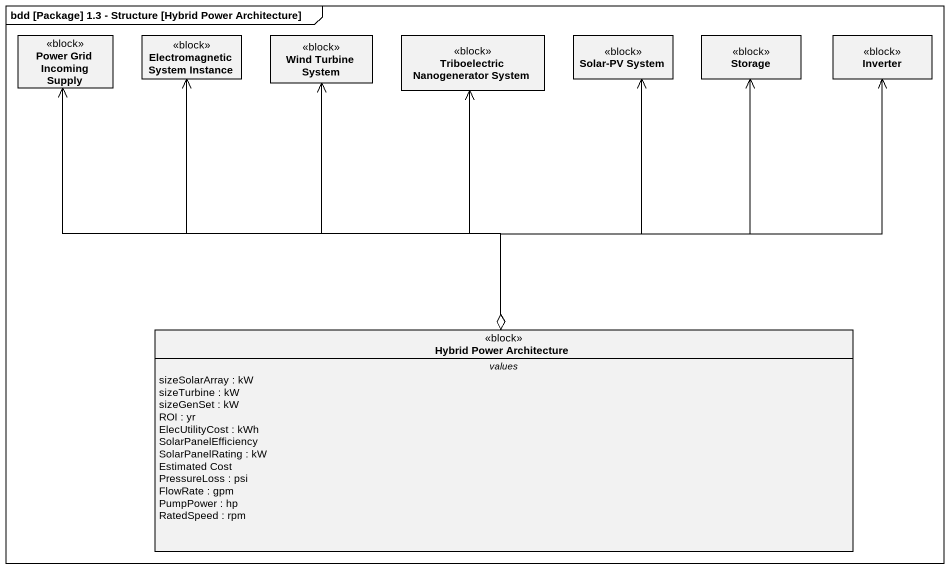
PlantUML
@startuml
mainframe bdd [Package] 1.3 - Structure [Hybrid Power Architecture]
hide circle
hide empty members
class "Power Grid Incoming Supply" as Power_Grid_Incoming_Supply <<block>>
class "Electromagnetic System Instance" as Electromagnetic_System <<block>>
class "Wind Turbine System" as Wind_Turbine_System <<block>>
class "Triboelectric Nanogenerator System" as Triboelectric_Nanogenerator <<block>>
class "Solar-PV System" as Solar_PV_System <<block>>
class "Storage" as Storage_ <<block>>
class Inverter <<block>>
class "Hybrid Power Architecture" as Hybrid_Power_Architecture <<block>> {
  -- values --
  sizeSolarArray : kW
  sizeTurbine : kW
  sizeGenSet : kW
  ROI : yr
  ElecUtilityCost : kWh
  SolarPanelEfficiency
  SolarPanelRating : kW
  Estimated Cost
  PressureLoss : psi
  FlowRate : gpm
  PumpPower : hp
  RatedSpeed : rpm
}
Hybrid_Power_Architecture o-up-> Power_Grid_Incoming_Supply
Hybrid_Power_Architecture o-up-> Electromagnetic_System
Hybrid_Power_Architecture o-up-> Wind_Turbine_System
Hybrid_Power_Architecture o-up-> Triboelectric_Nanogenerator
Hybrid_Power_Architecture o-up-> Solar_PV_System
Hybrid_Power_Architecture o-up-> Storage_
Hybrid_Power_Architecture o-up-> Inverter
@enduml
